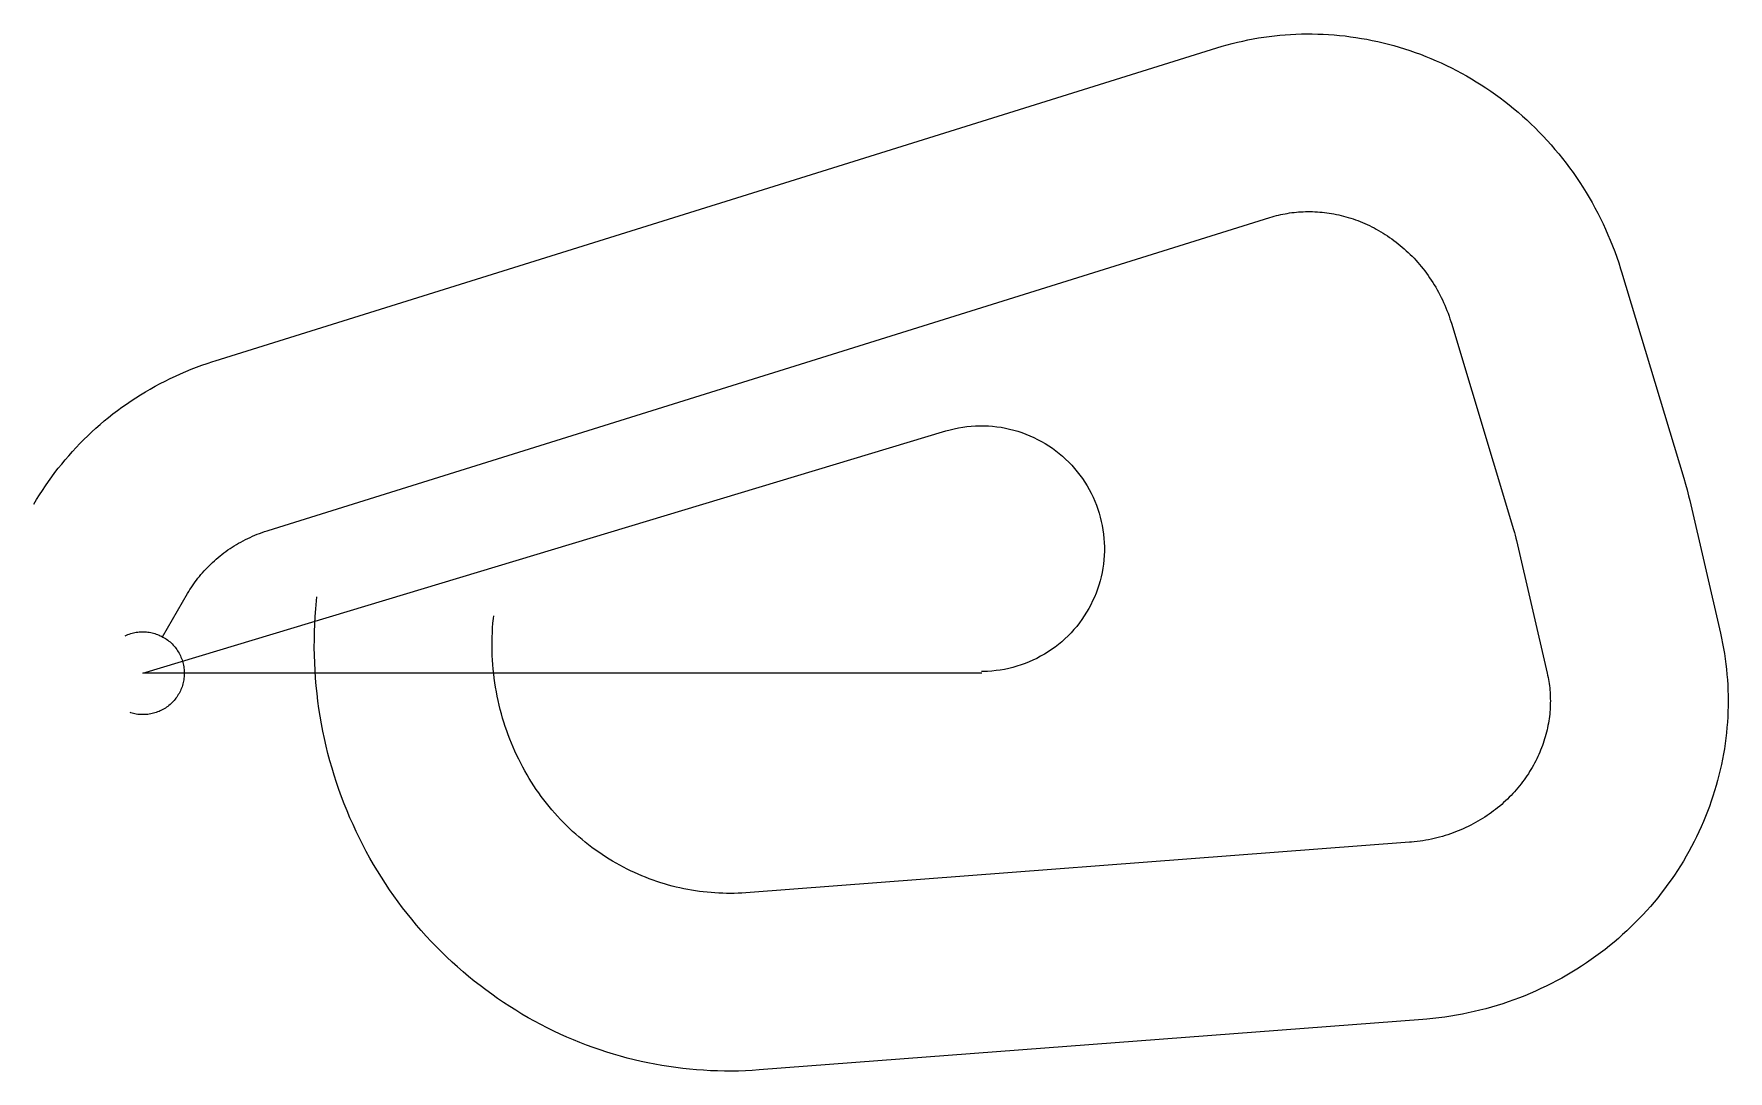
# Model space of a CAD drawing. Header units: metres. Extents: x -2819 to 41023, y -10298 to 16548.
import ezdxf

# ---------------------------------------------------------------- set-up
doc = ezdxf.new("R2010")
doc.units = ezdxf.units.M

msp = doc.modelspace()

# ---------------------------------------------------------------- linework, layer by layer
at = {"layer": 'Boundry', "color": 1}
for p, q in [((1874, 8088), (27796, 16188)), ((3246, 3698), (29168, 11797)), ((38265, 10387), (39876, 5046)), ((33861, 9058), (35472, 3718)), ((40029, 4474), (40823, 1036)), ((35547, 3437), (36342, 0)), ((507, 945), (1157, 2062)), ((32776, -4374), (15602, -5682)), ((33125, -8961), (15951, -10268))]:
    msp.add_line(p, q, dxfattribs=at)
at = {"layer": 'NorminalTrack', "color": 1}
msp.add_lwpolyline([(21708, 0), (0, 0), (20783, 6270), (20783, 6270), (20890, 6300), (20998, 6327), (21106, 6349), (21216, 6368), (21326, 6383), (21436, 6394), (21547, 6402), (21658, 6405), (21769, 6405), (21880, 6401), (21991, 6392), (22101, 6380), (22211, 6365), (22320, 6345), (22429, 6321), (22536, 6294), (22643, 6263), (22748, 6228), (22853, 6190), (22955, 6148), (23057, 6103), (23156, 6054), (23254, 6001), (23350, 5945), (23444, 5886), (23536, 5824), (23625, 5758), (23712, 5689), (23797, 5618), (23879, 5543), (23959, 5466), (24036, 5385), (24110, 5303), (24181, 5217), (24249, 5130), (24314, 5040), (24376, 4947), (24434, 4853), (24489, 4757), (24541, 4658), (24589, 4558), (24634, 4457), (24675, 4354), (24713, 4249), (24747, 4144), (24777, 4037), (24803, 3929), (24826, 3820), (24845, 3711), (24860, 3601), (24871, 3490), (24879, 3380), (24882, 3269), (24882, 3158), (24877, 3047), (24869, 2936), (24857, 2826), (24841, 2716), (24822, 2607), (24798, 2498), (24771, 2390), (24740, 2284), (24705, 2178), (24667, 2074), (24625, 1971), (24579, 1870), (24530, 1771), (24478, 1673), (24422, 1577), (24363, 1483), (24300, 1391), (24235, 1302), (24166, 1214), (24094, 1130), (24020, 1047), (23942, 968), (23862, 891), (23779, 817), (23694, 746), (23606, 678), (23516, 613), (23424, 551), (23330, 493), (23233, 438), (23135, 386), (23035, 338), (22934, 293), (22831, 252), (22726, 214), (22620, 180), (22514, 150), (22406, 123), (22297, 101), (22188, 82), (22078, 67), (21967, 56), (21856, 48), (21746, 45), (21702, 45)], dxfattribs=at)
at = {"layer": 'WindSpiral', "color": 5}
for points in [[(27796, 16188), (27927, 16228), (28059, 16265), (28192, 16300), (28326, 16333), (28461, 16364), (28596, 16393), (28732, 16419), (28869, 16442), (29006, 16464), (29144, 16483), (29282, 16499), (29421, 16514), (29560, 16525), (29700, 16535), (29840, 16542), (29981, 16546), (30121, 16548), (30262, 16548), (30403, 16545), (30544, 16540), (30686, 16532), (30827, 16522), (30969, 16509), (31110, 16494), (31251, 16476), (31393, 16456), (31534, 16433), (31674, 16408), (31815, 16380), (31955, 16350), (32095, 16317), (32235, 16282), (32374, 16245), (32513, 16204), (32651, 16162), (32789, 16117), (32926, 16069), (33062, 16019), (33198, 15967), (33333, 15912), (33467, 15854), (33600, 15795), (33733, 15732), (33864, 15668), (33995, 15601), (34124, 15531), (34253, 15460), (34381, 15386), (34507, 15309), (34632, 15231), (34756, 15150), (34879, 15066), (35000, 14981), (35120, 14893), (35239, 14803), (35357, 14711), (35472, 14617), (35587, 14520), (35700, 14421), (35811, 14321), (35921, 14218), (36029, 14113), (36135, 14006), (36239, 13897), (36342, 13787), (36443, 13674), (36542, 13559), (36640, 13443), (36735, 13324), (36828, 13204), (36920, 13082), (37009, 12958), (37097, 12833), (37182, 12706), (37265, 12577), (37346, 12446), (37425, 12314), (37502, 12181), (37576, 12046), (37648, 11909), (37718, 11771), (37786, 11632), (37851, 11491), (37914, 11349), (37974, 11206), (38032, 11061), (38088, 10915), (38141, 10769), (38191, 10621), (38239, 10471), (38265, 10387)], [(29168, 11797), (29222, 11814), (29277, 11829), (29332, 11844), (29388, 11858), (29445, 11871), (29501, 11883), (29559, 11893), (29616, 11903), (29674, 11913), (29732, 11921), (29791, 11928), (29850, 11934), (29909, 11939), (29969, 11943), (30029, 11946), (30089, 11948), (30149, 11949), (30210, 11948), (30271, 11947), (30332, 11945), (30393, 11941), (30454, 11937), (30516, 11932), (30577, 11925), (30639, 11917), (30701, 11908), (30763, 11898), (30824, 11887), (30886, 11875), (30948, 11862), (31010, 11847), (31072, 11832), (31133, 11815), (31195, 11797), (31256, 11778), (31318, 11758), (31379, 11737), (31440, 11715), (31501, 11691), (31561, 11666), (31622, 11641), (31682, 11614), (31742, 11586), (31801, 11556), (31860, 11526), (31919, 11495), (31978, 11462), (32036, 11428), (32093, 11393), (32151, 11357), (32207, 11320), (32264, 11282), (32319, 11243), (32375, 11202), (32429, 11161), (32484, 11118), (32537, 11075), (32590, 11030), (32643, 10984), (32694, 10937), (32746, 10889), (32796, 10841), (32846, 10791), (32895, 10740), (32943, 10688), (32990, 10635), (33037, 10581), (33083, 10526), (33128, 10470), (33172, 10413), (33215, 10355), (33258, 10297), (33299, 10237), (33340, 10177), (33379, 10115), (33418, 10053), (33456, 9990), (33492, 9926), (33528, 9861), (33563, 9796), (33596, 9729), (33629, 9662), (33660, 9594), (33690, 9526), (33720, 9456), (33748, 9386), (33775, 9316), (33801, 9244), (33825, 9172), (33849, 9100), (33861, 9058)], [(-2819, 4376), (-2747, 4496), (-2674, 4615), (-2598, 4733), (-2520, 4850), (-2440, 4965), (-2358, 5080), (-2274, 5193), (-2188, 5304), (-2099, 5415), (-2009, 5524), (-1916, 5631), (-1822, 5737), (-1725, 5842), (-1627, 5945), (-1526, 6047), (-1424, 6146), (-1320, 6245), (-1214, 6341), (-1106, 6436), (-996, 6529), (-885, 6620), (-772, 6710), (-657, 6797), (-540, 6883), (-422, 6967), (-302, 7049), (-180, 7128), (-57, 7206), (67, 7282), (193, 7356), (321, 7427), (450, 7497), (580, 7564), (712, 7629), (845, 7692), (979, 7753), (1115, 7811), (1251, 7867), (1389, 7921), (1528, 7972), (1668, 8021), (1809, 8068), (1874, 8088)], [(39876, 5046), (39920, 4896), (39962, 4744), (40001, 4592), (40029, 4474)], [(1157, 2062), (1187, 2113), (1219, 2164), (1251, 2215), (1284, 2264), (1319, 2314), (1354, 2363), (1390, 2412), (1428, 2460), (1466, 2508), (1505, 2555), (1545, 2602), (1586, 2648), (1628, 2693), (1671, 2738), (1715, 2783), (1760, 2827), (1806, 2870), (1853, 2912), (1900, 2954), (1949, 2995), (1998, 3036), (2048, 3075), (2099, 3114), (2151, 3152), (2204, 3190), (2257, 3226), (2312, 3262), (2367, 3297), (2423, 3331), (2480, 3364), (2537, 3396), (2596, 3428), (2655, 3458), (2714, 3488), (2775, 3516), (2836, 3544), (2898, 3570), (2960, 3596), (3023, 3621), (3087, 3644), (3151, 3667), (3216, 3688), (3246, 3698)], [(35472, 3718), (35494, 3644), (35514, 3570), (35533, 3495), (35547, 3437)], [(15951, -10268), (15772, -10281), (15593, -10289), (15413, -10295), (15233, -10298), (15053, -10298), (14872, -10294), (14692, -10287), (14511, -10277), (14331, -10264), (14150, -10248), (13970, -10228), (13790, -10206), (13609, -10180), (13430, -10151), (13250, -10119), (13071, -10084), (12892, -10045), (12714, -10004), (12536, -9959), (12359, -9911), (12183, -9860), (12007, -9806), (11832, -9748), (11658, -9688), (11485, -9624), (11312, -9558), (11141, -9488), (10971, -9415), (10802, -9339), (10633, -9260), (10467, -9178), (10301, -9093), (10137, -9006), (9974, -8915), (9812, -8821), (9652, -8724), (9494, -8625), (9337, -8522), (9182, -8417), (9028, -8309), (8876, -8198), (8726, -8084), (8578, -7968), (8432, -7849), (8287, -7727), (8145, -7602), (8005, -7475), (7866, -7346), (7730, -7213), (7596, -7079), (7464, -6942), (7335, -6802), (7207, -6660), (7083, -6516), (6960, -6369), (6840, -6220), (6723, -6069), (6608, -5915), (6495, -5760), (6385, -5602), (6278, -5442), (6174, -5280), (6072, -5116), (5973, -4951), (5877, -4783), (5783, -4614), (5693, -4442), (5605, -4269), (5521, -4095), (5439, -3918), (5360, -3740), (5284, -3561), (5212, -3380), (5142, -3197), (5076, -3013), (5013, -2828), (4953, -2642), (4896, -2454), (4842, -2265), (4792, -2075), (4745, -1884), (4701, -1692), (4660, -1499), (4623, -1305), (4589, -1111), (4559, -915), (4532, -719), (4508, -522), (4488, -324), (4471, -126), (4458, 72), (4448, 271), (4441, 470), (4438, 670), (4439, 870), (4443, 1070), (4450, 1270), (4461, 1470), (4476, 1670), (4494, 1870), (4505, 1980)], [(15602, -5682), (15503, -5688), (15404, -5693), (15304, -5697), (15205, -5698), (15105, -5698), (15005, -5696), (14904, -5692), (14804, -5687), (14703, -5679), (14603, -5670), (14502, -5659), (14402, -5647), (14301, -5632), (14200, -5616), (14100, -5598), (14000, -5578), (13899, -5557), (13799, -5533), (13699, -5508), (13600, -5481), (13501, -5453), (13402, -5422), (13303, -5390), (13205, -5356), (13107, -5320), (13009, -5282), (12912, -5242), (12816, -5201), (12720, -5158), (12624, -5113), (12530, -5067), (12436, -5019), (12342, -4969), (12249, -4917), (12157, -4863), (12066, -4808), (11975, -4751), (11886, -4693), (11797, -4633), (11709, -4571), (11622, -4507), (11536, -4442), (11451, -4375), (11367, -4307), (11284, -4237), (11202, -4165), (11121, -4092), (11041, -4017), (10963, -3941), (10885, -3863), (10809, -3784), (10734, -3703), (10660, -3621), (10588, -3537), (10517, -3452), (10447, -3366), (10379, -3278), (10312, -3188), (10247, -3098), (10183, -3006), (10121, -2913), (10060, -2819), (10000, -2723), (9942, -2626), (9886, -2528), (9831, -2429), (9778, -2329), (9727, -2227), (9677, -2125), (9630, -2021), (9583, -1917), (9539, -1811), (9496, -1705), (9455, -1597), (9416, -1489), (9379, -1380), (9343, -1270), (9310, -1159), (9278, -1047), (9248, -935), (9220, -822), (9194, -708), (9170, -594), (9148, -479), (9128, -363), (9110, -247), (9094, -130), (9080, -13), (9068, 105), (9058, 223), (9050, 341), (9044, 460), (9040, 579), (9038, 698), (9039, 818), (9041, 938), (9046, 1057), (9052, 1177), (9061, 1298), (9072, 1418), (9079, 1483)], [(-453, 972), (-419, 987), (-384, 1001), (-349, 1014), (-314, 1026), (-278, 1036), (-241, 1045), (-205, 1053), (-168, 1059), (-131, 1065), (-93, 1068), (-56, 1071), (-19, 1072), (19, 1072), (56, 1071), (93, 1068), (131, 1065), (168, 1059), (205, 1053), (241, 1045), (278, 1036), (314, 1026), (349, 1014), (384, 1001), (419, 987), (453, 972), (487, 956), (520, 938), (552, 919), (584, 900), (615, 879), (645, 857), (675, 834), (704, 809), (731, 784), (758, 758), (784, 731), (809, 704), (834, 675), (857, 645), (879, 615), (900, 584), (919, 552), (938, 520), (956, 487), (972, 453), (987, 419), (1001, 384), (1014, 349), (1026, 314), (1036, 278), (1045, 241), (1053, 205), (1059, 168), (1065, 131), (1068, 93), (1071, 56), (1072, 19), (1072, -19), (1071, -56), (1068, -93), (1065, -131), (1059, -168), (1053, -205), (1045, -241), (1036, -278), (1026, -314), (1014, -349), (1001, -384), (987, -419), (972, -453), (956, -487), (938, -520), (919, -552), (900, -584), (879, -615), (857, -645), (834, -675), (809, -704), (784, -731), (758, -758), (731, -784), (704, -809), (675, -834), (645, -857), (615, -879), (584, -900), (552, -919), (520, -938), (487, -956), (453, -972), (419, -987), (384, -1001), (349, -1014), (314, -1026), (278, -1036), (241, -1045), (205, -1053), (168, -1059), (131, -1065), (93, -1068), (56, -1071), (19, -1072), (-19, -1072), (-56, -1071), (-93, -1068), (-131, -1065), (-168, -1059), (-205, -1053), (-241, -1045), (-278, -1036), (-314, -1026), (-331, -1020)], [(40823, 1036), (40853, 905), (40879, 773), (40904, 640), (40926, 507), (40946, 373), (40964, 239), (40980, 104), (40993, -32), (41003, -167), (41012, -304), (41018, -440), (41021, -577), (41023, -714), (41022, -851), (41018, -989), (41012, -1126), (41004, -1264), (40993, -1402), (40980, -1540), (40964, -1677), (40946, -1815), (40925, -1953), (40902, -2090), (40877, -2227), (40849, -2364), (40819, -2501), (40786, -2637), (40751, -2773), (40714, -2908), (40674, -3043), (40631, -3178), (40587, -3312), (40539, -3445), (40490, -3578), (40438, -3710), (40384, -3841), (40327, -3972), (40268, -4102), (40206, -4230), (40143, -4358), (40076, -4485), (40008, -4611), (39937, -4737), (39864, -4861), (39789, -4983), (39712, -5105), (39632, -5226), (39550, -5345), (39466, -5463), (39380, -5580), (39291, -5695), (39200, -5809), (39108, -5922), (39013, -6033), (38916, -6142), (38817, -6250), (38716, -6357), (38613, -6462), (38508, -6565), (38402, -6666), (38293, -6766), (38182, -6864), (38070, -6960), (37955, -7054), (37839, -7147), (37721, -7237), (37602, -7326), (37480, -7413), (37357, -7497), (37232, -7580), (37106, -7660), (36978, -7739), (36849, -7815), (36718, -7889), (36586, -7961), (36452, -8031), (36317, -8098), (36180, -8163), (36042, -8226), (35903, -8287), (35763, -8345), (35621, -8401), (35479, -8454), (35335, -8505), (35190, -8554), (35044, -8600), (34897, -8643), (34749, -8684), (34600, -8723), (34451, -8759), (34300, -8792), (34149, -8823), (33997, -8851), (33845, -8877), (33691, -8900), (33537, -8920), (33383, -8938), (33228, -8953), (33125, -8961)], [(36342, 0), (36353, -53), (36364, -106), (36374, -160), (36383, -214), (36391, -268), (36399, -323), (36405, -378), (36410, -434), (36415, -490), (36418, -546), (36421, -602), (36422, -659), (36423, -715), (36422, -772), (36421, -830), (36418, -887), (36415, -945), (36410, -1002), (36405, -1060), (36398, -1118), (36390, -1176), (36382, -1234), (36372, -1293), (36361, -1351), (36349, -1409), (36337, -1467), (36323, -1525), (36308, -1584), (36291, -1642), (36274, -1700), (36256, -1758), (36237, -1816), (36216, -1873), (36195, -1931), (36172, -1988), (36149, -2045), (36124, -2102), (36098, -2159), (36071, -2215), (36043, -2271), (36014, -2327), (35984, -2383), (35953, -2438), (35921, -2493), (35887, -2547), (35853, -2601), (35818, -2655), (35781, -2708), (35744, -2760), (35705, -2813), (35665, -2864), (35625, -2915), (35583, -2966), (35540, -3016), (35497, -3065), (35452, -3114), (35406, -3162), (35360, -3210), (35312, -3257), (35263, -3303), (35214, -3348), (35163, -3393), (35112, -3437), (35059, -3480), (35006, -3523), (34952, -3564), (34897, -3605), (34841, -3645), (34784, -3684), (34726, -3723), (34667, -3760), (34608, -3796), (34548, -3832), (34487, -3866), (34425, -3900), (34362, -3933), (34299, -3964), (34235, -3995), (34170, -4024), (34105, -4053), (34038, -4080), (33972, -4107), (33904, -4132), (33836, -4156), (33767, -4179), (33698, -4201), (33628, -4222), (33557, -4241), (33486, -4260), (33415, -4277), (33343, -4293), (33270, -4308), (33197, -4321), (33124, -4334), (33050, -4345), (32975, -4354), (32901, -4363), (32826, -4370), (32776, -4374)]]:
    msp.add_lwpolyline(points, dxfattribs=at)

doc.saveas('drawing.dxf')
